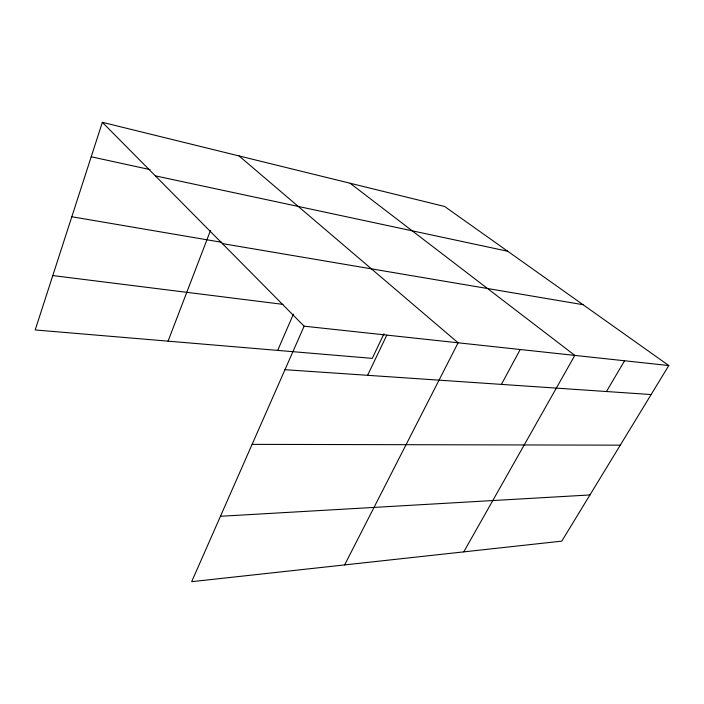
<?xml version="1.0" encoding="UTF-8"?>
<svg xmlns="http://www.w3.org/2000/svg" width="704" height="704" viewBox="0 0 704 704"><rect width="100%" height="100%" fill="white"/><g stroke="black" fill="none" stroke-linecap="round" stroke-linejoin="round"><path stroke-width="1.06" d="M102.353 122.329L304.119 326.181L191.682 581.671L561.783 541.138L668.8 365.543L444.629 206.483L102.353 122.329L35.2 329.956L372.266 358.371L384.014 333.714M168.062 341.158L210.461 230.551M277.693 350.398L293.392 314.151M367.594 375.311L386.813 335.104M344.634 564.925L458.11 342.804L239.052 155.936M501.406 384.384L520.23 349.51M463.769 551.874L574.825 355.397L350.099 183.242M606.47 391.521L624.571 360.774M220.466 516.278L589.934 494.947M252.111 444.365L620.286 445.157M284.97 369.697L651.121 394.548M304.119 326.181L668.8 365.543M52.791 275.563L282.955 304.357M71.817 216.753L221.927 242.334M222.394 243.602L583.053 304.7M155.355 175.877L507.716 251.249M91.212 156.781L150.102 169.62"/></g></svg>
